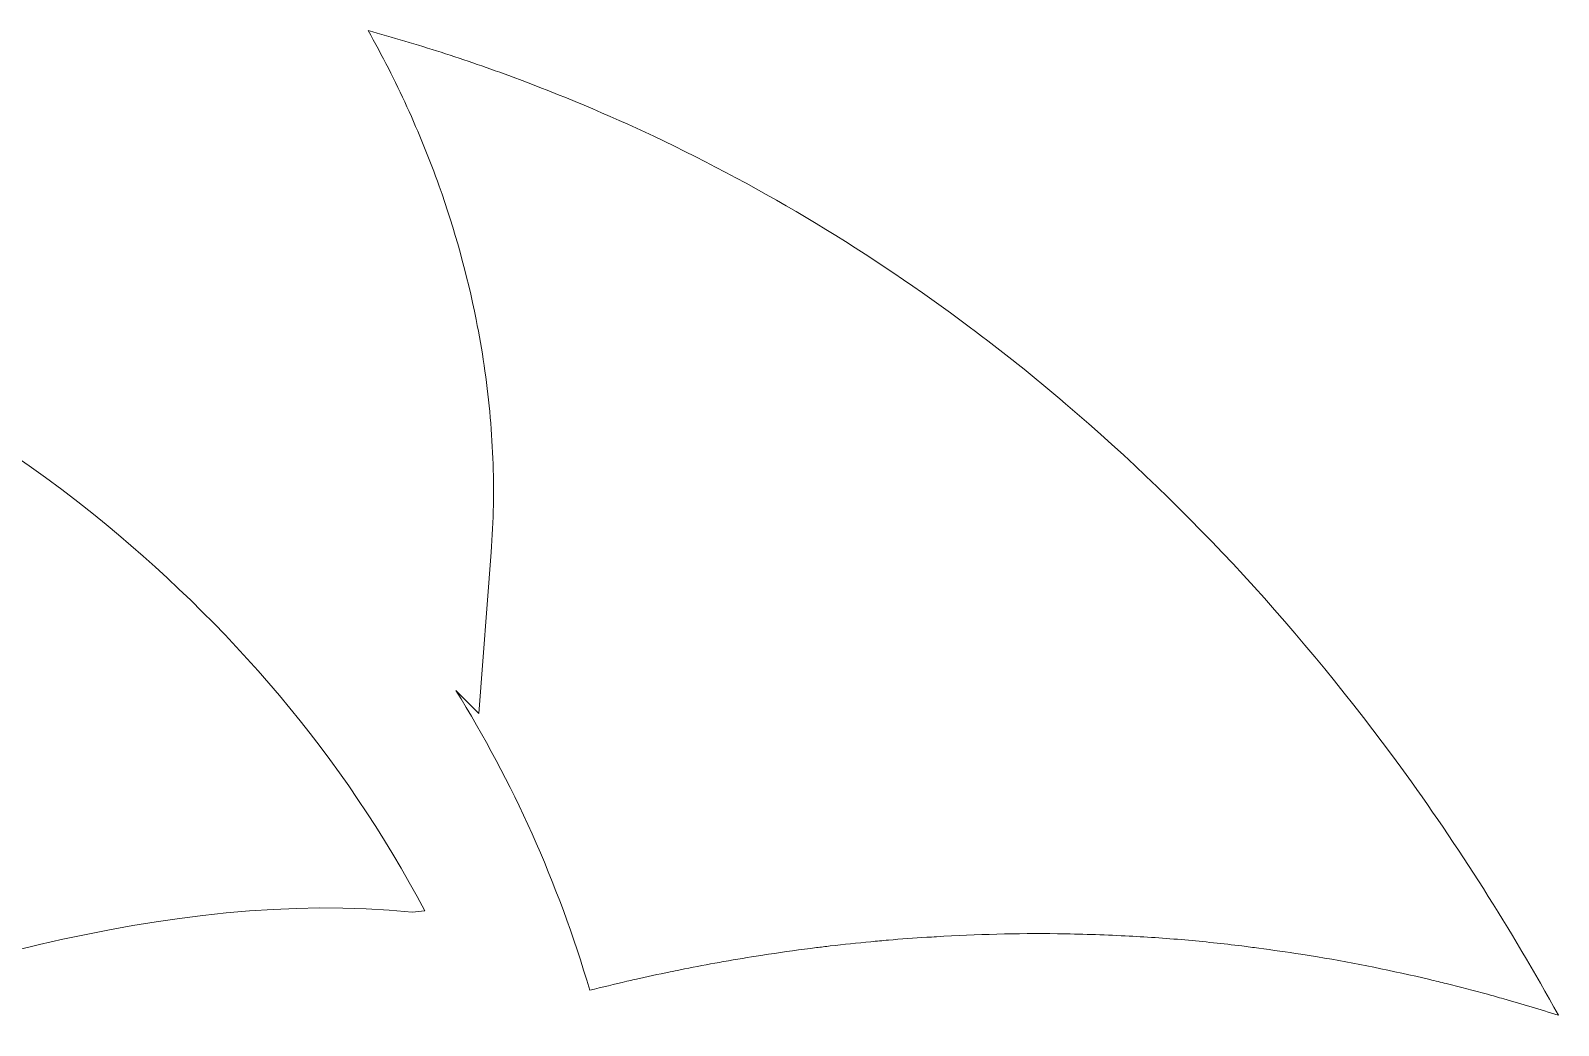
# Model space of a CAD drawing. Header units: millimetres. Extents: x -1088 to 1887, y 188 to 526.
# Drawn here: x -50.4 to -10.75, y 486.88 to 512.71 of the extents above; entities that cross this region are included whole.
import ezdxf

# ---------------------------------------------------------------- set-up
doc = ezdxf.new("R2010")
doc.units = ezdxf.units.MM
doc.header["$MEASUREMENT"] = 0
doc.layers.add('Layer 3', color=7, linetype='Continuous')

msp = doc.modelspace()

# ---------------------------------------------------------------- linework, layer by layer
at = {"layer": 'Layer 3', "lineweight": 0}
for points, knots in [([(-155.419, 475.325), (-152.436, 471.691), (-147.681, 469.415), (-142.94, 469.83), (-137.484, 470.308), (-131.716, 474.965), (-132.84, 480.929), (-133.336, 483.561), (-135.087, 485.944), (-137.696, 486.775), (-140.572, 487.691), (-143.671, 486.382), (-145.029, 483.706), (-146.317, 481.168), (-142.339, 479.229), (-141.06, 481.77), (-140.244, 483.392), (-138.282, 482.581), (-137.566, 481.335), (-136.571, 479.604), (-137.196, 477.668), (-138.536, 476.324), (-141.296, 473.555), (-145.62, 473.573), (-148.925, 475.268), (-152.58, 477.143), (-154.725, 480.777), (-154.295, 484.896), (-153.809, 489.554), (-150.905, 493.813), (-147.782, 497.143), (-140.866, 504.517), (-130.988, 508.281), (-121.233, 510.061), (-111.158, 511.9), (-100.787, 512.354), (-90.555, 512.049), (-95.006, 511.149), (-99.356, 509.812), (-103.49, 507.835), (-112.47, 503.541), (-119.79, 496.416), (-124.179, 487.457), (-128.347, 478.951), (-131.022, 468.12), (-126.559, 459.192), (-122.716, 451.503), (-111.442, 447.078), (-104.536, 453.685), (-101.03, 457.039), (-99.946, 463.831), (-104.391, 466.952), (-108.047, 469.519), (-113.768, 467.984), (-114.852, 463.453), (-115.505, 460.724), (-111.27, 459.902), (-110.595, 462.602), (-110.363, 463.529), (-109.233, 463.862), (-108.372, 463.819), (-106.943, 463.748), (-106.132, 462.732), (-105.954, 461.367), (-105.529, 458.124), (-108.327, 455.586), (-111.29, 455.059), (-119.062, 453.676), (-124.009, 461.017), (-124.725, 467.838), (-126.434, 484.14), (-115.14, 499.483), (-100.59, 505.728), (-94.647, 508.279), (-88.317, 509.698), (-81.913, 510.602), (-84.846, 509.311), (-87.375, 507.263), (-89.047, 504.185), (-92.267, 498.26), (-89.309, 489.618), (-82.074, 488.781), (-78.46, 488.363), (-73.884, 489.854), (-72.299, 493.396), (-70.75, 496.856), (-73.118, 500.772), (-76.868, 500.918), (-79.688, 501.028), (-79.322, 496.763), (-76.596, 496.585), (-76.753, 496.595), (-76.412, 496.313), (-76.347, 496.092), (-76.237, 495.722), (-76.231, 495.492), (-76.384, 495.125), (-76.761, 494.221), (-77.986, 493.722), (-78.843, 493.465), (-81.234, 492.747), (-83.618, 493.298), (-84.991, 495.453), (-87.639, 499.609), (-84.531, 504.315), (-80.7, 506.32), (-75.657, 508.958), (-69.08, 508.275), (-63.717, 507.132), (-58.264, 505.97), (-53.123, 503.648), (-48.769, 500.15), (-45.281, 497.347), (-42.258, 493.838), (-40.174, 489.854), (-40.281, 489.843), (-40.389, 489.833), (-40.496, 489.821), (-46.872, 490.467), (-53.585, 488.17), (-59.472, 486.123), (-62.352, 485.122), (-65.149, 483.907), (-67.832, 482.481), (-71.116, 481.096), (-74.304, 479.493), (-77.329, 477.606), (-83.268, 473.901), (-88.506, 469.03), (-93.49, 464.147), (-98.223, 459.511), (-102.59, 454.412), (-105.586, 448.461), (-108.523, 442.624), (-109.964, 436.257), (-110.647, 429.806), (-111.205, 430.422), (-111.77, 431.044), (-112.341, 431.672), (-112.829, 432.21), (-113.321, 432.751), (-113.819, 433.302), (-113.877, 433.365), (-113.934, 433.428), (-113.991, 433.492), (-114.244, 433.77), (-114.498, 434.052), (-114.753, 434.335), (-114.848, 434.44), (-114.942, 434.545), (-115.038, 434.651), (-115.267, 434.905), (-115.498, 435.163), (-115.729, 435.421), (-115.84, 435.544), (-115.95, 435.666), (-116.06, 435.79), (-116.139, 435.879), (-116.219, 435.969), (-116.298, 436.057), (-116.456, 436.234), (-116.613, 436.41), (-116.771, 436.588), (-116.875, 436.705), (-116.978, 436.82), (-117.082, 436.938), (-117.422, 437.32), (-117.763, 437.707), (-118.107, 438.099), (-124.021, 444.833), (-127.542, 444.214), (-134.85, 446.63), (-135.036, 446.692), (-135.228, 446.752), (-135.422, 446.812), (-135.422, 446.812), (-135.422, 446.812), (-135.422, 446.812), (-135.423, 446.812), (-135.424, 446.812), (-135.425, 446.813), (-135.662, 446.886), (-135.905, 446.957), (-136.153, 447.027), (-136.171, 447.032), (-136.189, 447.037), (-136.208, 447.042), (-136.208, 447.043), (-136.208, 447.043), (-136.208, 447.043), (-136.407, 447.098), (-136.608, 447.153), (-136.813, 447.207), (-136.813, 447.207), (-136.813, 447.207), (-136.813, 447.207), (-136.827, 447.211), (-136.841, 447.215), (-136.855, 447.218), (-136.855, 447.218), (-136.856, 447.218), (-136.856, 447.218), (-137.054, 447.27), (-137.256, 447.321), (-137.459, 447.371), (-137.459, 447.372), (-137.46, 447.372), (-137.46, 447.372), (-137.465, 447.373), (-137.47, 447.374), (-137.475, 447.375), (-137.71, 447.433), (-137.947, 447.49), (-138.187, 447.545), (-138.188, 447.545), (-138.188, 447.545), (-138.189, 447.546), (-138.213, 447.551), (-138.238, 447.557), (-138.263, 447.562), (-138.517, 447.621), (-138.773, 447.677), (-139.033, 447.733), (-139.036, 447.734), (-139.039, 447.734), (-139.042, 447.735), (-139.042, 447.735), (-139.042, 447.735), (-139.043, 447.735), (-139.52, 447.837), (-140.006, 447.935), (-140.497, 448.028), (-140.524, 448.034), (-140.551, 448.039), (-140.578, 448.044), (-140.579, 448.044), (-140.58, 448.044), (-140.581, 448.044), (-140.803, 448.086), (-141.026, 448.128), (-141.25, 448.168), (-141.25, 448.168), (-141.251, 448.168), (-141.251, 448.168), (-141.283, 448.174), (-141.316, 448.179), (-141.348, 448.185), (-141.349, 448.185), (-141.35, 448.186), (-141.351, 448.186), (-141.568, 448.225), (-141.786, 448.262), (-142.004, 448.3), (-142.005, 448.3), (-142.005, 448.3), (-142.006, 448.3), (-142.032, 448.304), (-142.059, 448.309), (-142.085, 448.314), (-142.086, 448.314), (-142.086, 448.314), (-142.086, 448.314), (-142.314, 448.352), (-142.544, 448.39), (-142.774, 448.427), (-142.774, 448.427), (-142.775, 448.427), (-142.775, 448.427), (-142.785, 448.429), (-142.795, 448.43), (-142.805, 448.432), (-143.068, 448.474), (-143.332, 448.515), (-143.596, 448.556), (-143.598, 448.556), (-143.599, 448.556), (-143.601, 448.556), (-143.638, 448.562), (-143.674, 448.567), (-143.711, 448.573), (-143.713, 448.573), (-143.715, 448.573), (-143.717, 448.574), (-143.943, 448.608), (-144.169, 448.641), (-144.395, 448.674), (-144.396, 448.674), (-144.396, 448.674), (-144.397, 448.674), (-144.403, 448.675), (-144.408, 448.676), (-144.414, 448.676), (-144.961, 448.755), (-145.506, 448.829), (-146.046, 448.898), (-146.051, 448.898), (-146.055, 448.899), (-146.059, 448.9), (-146.06, 448.9), (-146.06, 448.9), (-146.06, 448.9), (-146.299, 448.93), (-146.537, 448.96), (-146.773, 448.989), (-141.837, 451.744), (-139.224, 457.685), (-142.022, 463.307), (-145.676, 470.648), (-157.048, 469.721), (-159.122, 461.647), (-159.862, 458.766), (-155.319, 457.868), (-154.597, 460.743), (-154.116, 462.657), (-152.097, 463.815), (-150.202, 463.853), (-147.892, 463.898), (-146.227, 462.219), (-145.697, 460.05), (-144.382, 454.672), (-149.95, 451.108), (-154.78, 452.266), (-161.037, 453.767), (-162.98, 460.496), (-163.277, 466.096), (-163.459, 469.533), (-163.596, 473.118), (-162.706, 476.476), (-161.85, 479.71), (-160.085, 482.642), (-158.357, 485.472), (-158.294, 485.576), (-158.23, 485.679), (-158.167, 485.782), (-158.639, 482.094), (-157.914, 478.365), (-155.419, 475.325)], [0, 0, 0, 0, 1, 1, 1, 2, 2, 2, 3, 3, 3, 4, 4, 4, 5, 5, 5, 6, 6, 6, 7, 7, 7, 8, 8, 8, 9, 9, 9, 10, 10, 10, 11, 11, 11, 12, 12, 12, 13, 13, 13, 14, 14, 14, 15, 15, 15, 16, 16, 16, 17, 17, 17, 18, 18, 18, 19, 19, 19, 20, 20, 20, 21, 21, 21, 22, 22, 22, 23, 23, 23, 24, 24, 24, 25, 25, 25, 26, 26, 26, 27, 27, 27, 28, 28, 28, 29, 29, 29, 30, 30, 30, 31, 31, 31, 32, 32, 32, 33, 33, 33, 34, 34, 34, 35, 35, 35, 36, 36, 36, 37, 37, 37, 38, 38, 38, 39, 39, 39, 40, 40, 40, 41, 41, 41, 42, 42, 42, 43, 43, 43, 44, 44, 44, 45, 45, 45, 46, 46, 46, 47, 47, 47, 48, 48, 48, 49, 49, 49, 50, 50, 50, 51, 51, 51, 52, 52, 52, 53, 53, 53, 54, 54, 54, 55, 55, 55, 56, 56, 56, 57, 57, 57, 58, 58, 58, 59, 59, 59, 60, 60, 60, 61, 61, 61, 62, 62, 62, 63, 63, 63, 64, 64, 64, 65, 65, 65, 66, 66, 66, 67, 67, 67, 68, 68, 68, 69, 69, 69, 70, 70, 70, 71, 71, 71, 72, 72, 72, 73, 73, 73, 74, 74, 74, 75, 75, 75, 76, 76, 76, 77, 77, 77, 78, 78, 78, 79, 79, 79, 80, 80, 80, 81, 81, 81, 82, 82, 82, 83, 83, 83, 84, 84, 84, 85, 85, 85, 86, 86, 86, 87, 87, 87, 88, 88, 88, 89, 89, 89, 90, 90, 90, 91, 91, 91, 92, 92, 92, 93, 93, 93, 94, 94, 94, 95, 95, 95, 96, 96, 96, 97, 97, 97, 98, 98, 98, 99, 99, 99, 100, 100, 100, 101, 101, 101, 102, 102, 102, 103, 103, 103, 104, 104, 104, 105, 105, 105, 106, 106, 106, 107, 107, 107, 108, 108, 108, 109, 109, 109, 110, 110, 110, 111, 111, 111, 112, 112, 112, 112]), ([(-40.691, 512.437), (-40.06, 512.248), (-39.432, 512.046), (-38.809, 511.83), (-38.497, 511.723), (-38.187, 511.612), (-37.878, 511.497), (-36.641, 511.039), (-35.423, 510.527), (-34.23, 509.963), (-31.346, 508.603), (-28.603, 506.938), (-26.04, 505.02), (-25.186, 504.381), (-24.352, 503.714), (-23.539, 503.021), (-20.286, 500.248), (-17.374, 497.061), (-14.842, 493.588), (-14.093, 492.561), (-13.377, 491.508), (-12.695, 490.433), (-12.013, 489.358), (-11.364, 488.261), (-10.748, 487.145), (-10.75, 487.146), (-10.751, 487.146), (-10.753, 487.147), (-11.222, 487.297), (-11.695, 487.438), (-12.169, 487.573), (-12.31, 487.613), (-12.452, 487.651), (-12.593, 487.69), (-12.947, 487.787), (-13.302, 487.879), (-13.658, 487.967), (-13.8, 488.003), (-13.942, 488.039), (-14.085, 488.073), (-15.049, 488.301), (-16.021, 488.497), (-17, 488.661), (-17.144, 488.685), (-17.289, 488.707), (-17.434, 488.73), (-17.797, 488.787), (-18.162, 488.839), (-18.527, 488.887), (-18.672, 488.906), (-18.817, 488.926), (-18.962, 488.944), (-19.455, 489.004), (-19.949, 489.058), (-20.444, 489.101), (-20.958, 489.146), (-21.474, 489.18), (-21.99, 489.206), (-22.576, 489.236), (-23.163, 489.256), (-23.75, 489.263), (-24.8, 489.275), (-25.847, 489.245), (-26.892, 489.185), (-26.975, 489.18), (-27.058, 489.175), (-27.141, 489.17), (-27.142, 489.17), (-27.142, 489.17), (-27.143, 489.17), (-27.475, 489.149), (-27.807, 489.125), (-28.138, 489.097), (-28.139, 489.097), (-28.139, 489.097), (-28.139, 489.097), (-28.291, 489.084), (-28.442, 489.07), (-28.594, 489.056), (-28.594, 489.056), (-28.594, 489.056), (-28.594, 489.056), (-28.946, 489.022), (-29.298, 488.985), (-29.649, 488.944), (-29.65, 488.944), (-29.65, 488.944), (-29.651, 488.944), (-29.77, 488.93), (-29.889, 488.916), (-30.007, 488.901), (-30.423, 488.849), (-30.837, 488.792), (-31.251, 488.729), (-31.252, 488.729), (-31.253, 488.729), (-31.253, 488.729), (-31.318, 488.719), (-31.382, 488.711), (-31.446, 488.701), (-31.447, 488.7), (-31.447, 488.7), (-31.447, 488.7), (-31.768, 488.65), (-32.088, 488.596), (-32.407, 488.539), (-32.484, 488.526), (-32.561, 488.513), (-32.639, 488.499), (-32.942, 488.444), (-33.244, 488.385), (-33.546, 488.325), (-33.632, 488.308), (-33.718, 488.29), (-33.804, 488.272), (-34.108, 488.21), (-34.413, 488.144), (-34.716, 488.076), (-34.785, 488.06), (-34.855, 488.043), (-34.924, 488.027), (-35.246, 487.953), (-35.568, 487.877), (-35.889, 487.796), (-35.889, 487.796), (-35.89, 487.796), (-35.89, 487.796), (-35.891, 487.796), (-35.891, 487.795), (-35.891, 487.795), (-36.716, 490.612), (-37.895, 493.211), (-39.368, 495.579), (-39.368, 495.579), (-38.766, 494.979), (-38.766, 494.979), (-38.766, 494.979), (-38.449, 499.164), (-38.449, 499.164), (-38.418, 499.573), (-38.399, 499.981), (-38.392, 500.389), (-38.377, 501.204), (-38.41, 502.014), (-38.486, 502.817), (-38.561, 503.621), (-38.68, 504.417), (-38.837, 505.204), (-39.074, 506.384), (-39.398, 507.542), (-39.797, 508.669), (-40.046, 509.369), (-40.326, 510.056), (-40.634, 510.73), (-40.942, 511.403), (-41.279, 512.063), (-41.642, 512.709), (-41.324, 512.622), (-41.007, 512.531), (-40.691, 512.437)], [0, 0, 0, 0, 1, 1, 1, 2, 2, 2, 3, 3, 3, 4, 4, 4, 5, 5, 5, 6, 6, 6, 7, 7, 7, 8, 8, 8, 9, 9, 9, 10, 10, 10, 11, 11, 11, 12, 12, 12, 13, 13, 13, 14, 14, 14, 15, 15, 15, 16, 16, 16, 17, 17, 17, 18, 18, 18, 19, 19, 19, 20, 20, 20, 21, 21, 21, 22, 22, 22, 23, 23, 23, 24, 24, 24, 25, 25, 25, 26, 26, 26, 27, 27, 27, 28, 28, 28, 29, 29, 29, 30, 30, 30, 31, 31, 31, 32, 32, 32, 33, 33, 33, 34, 34, 34, 35, 35, 35, 36, 36, 36, 37, 37, 37, 38, 38, 38, 39, 39, 39, 40, 40, 40, 41, 41, 41, 42, 42, 42, 43, 43, 43, 44, 44, 44, 45, 45, 45, 46, 46, 46, 47, 47, 47, 48, 48, 48, 49, 49, 49, 50, 50, 50, 51, 51, 51, 52, 52, 52, 53, 53, 53, 53])]:
    msp.add_open_spline(points, degree=3, knots=knots, dxfattribs=at)

doc.saveas('drawing.dxf')
